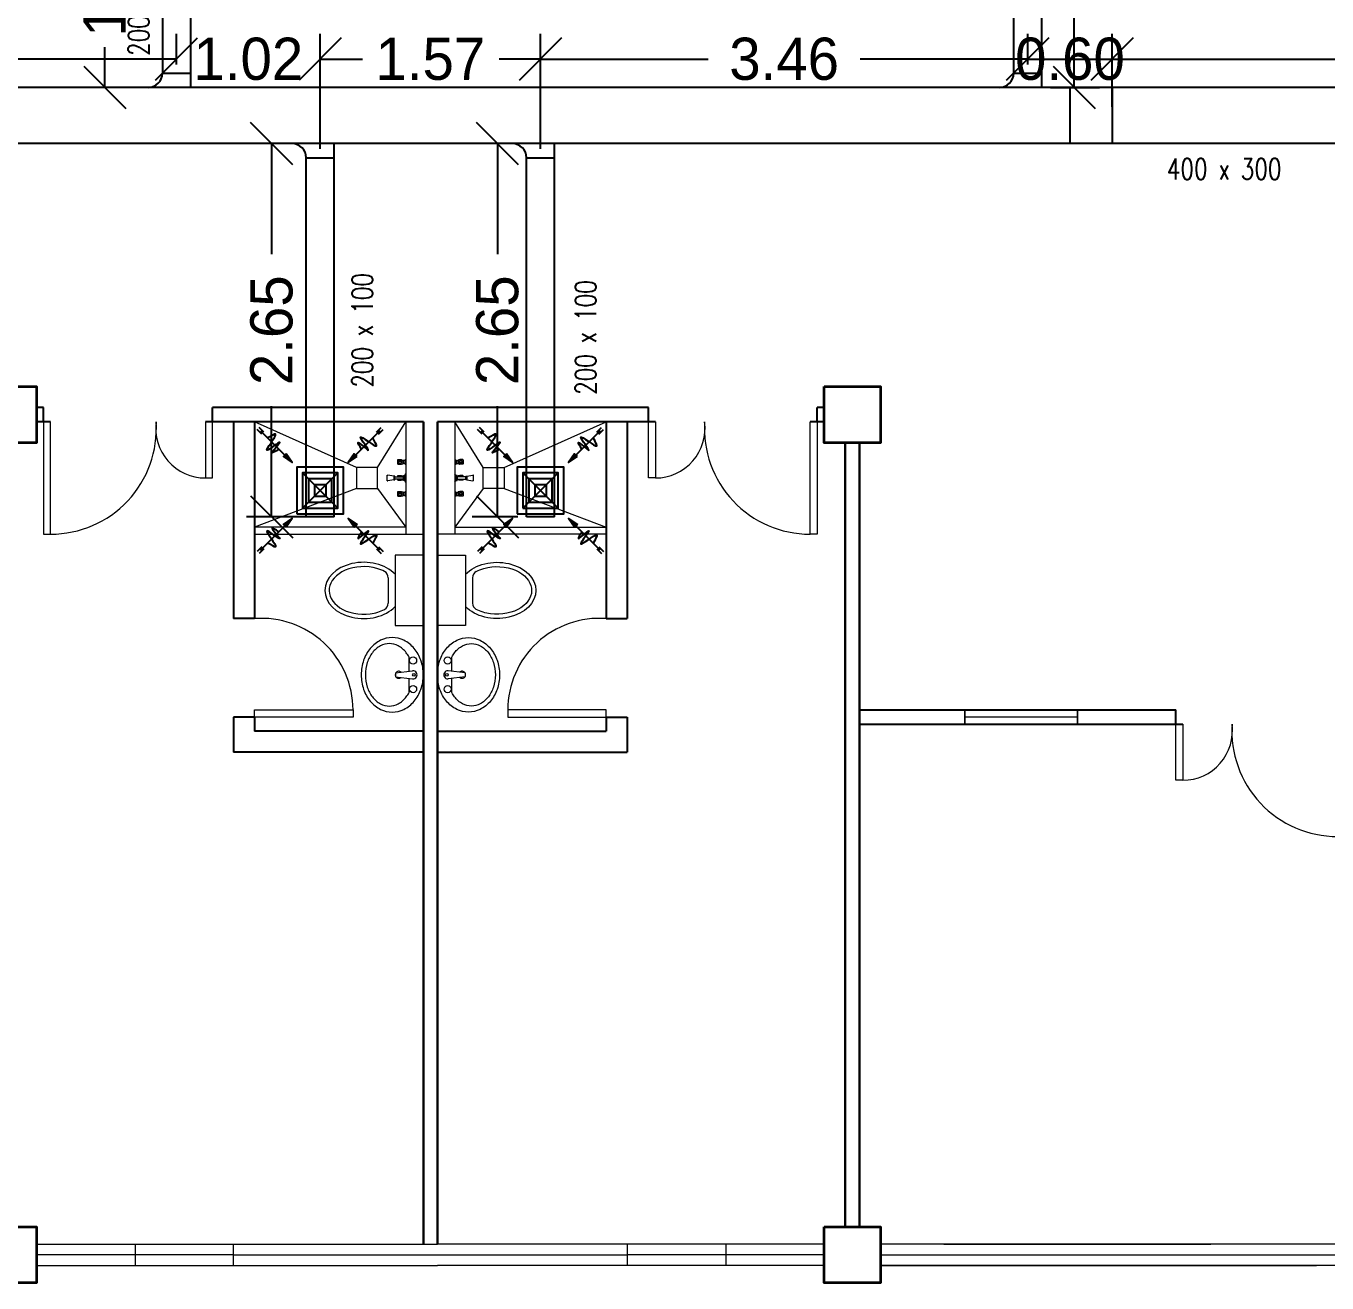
# Model space of a CAD drawing. Header units: inches. Extents: x 57 to 217, y -85 to 29.
# Drawn here: x 160.13 to 169.38, y -81.85 to -72.91 of the extents above; entities that cross this region are included whole.
import ezdxf

# ---------------------------------------------------------------- set-up
doc = ezdxf.new("R2010")
doc.units = ezdxf.units.IN
doc.header["$MEASUREMENT"] = 0
for name, color, linetype in [('AIR', 7, 'Continuous'), ('AIR-00', 8, 'Continuous'), ('AIR-03', 30, 'Continuous'), ('dimen', 7, 'Continuous'), ('ducting label', 7, 'Continuous'), ('exhaust', 7, 'Continuous')]:
    doc.layers.add(name, color=color, linetype=linetype)
doc.styles.add('Arch-Dim', font='simplex.shx', dxfattribs={"width": 0.75})
doc.dimstyles.new('Copy of dimension', dxfattribs={"dimtxt": 0.3, "dimasz": 0.3, "dimexe": 0.18, "dimexo": 0.0625, "dimgap": 0.09, "dimtad": 0, "dimzin": 0, "dimdsep": 46, "dimtxsty": 'Standard', "dimblk": 'OBLIQUE', "dimcen": 0.09, "dimclrd": 256, "dimclre": 256, "dimclrt": 256, "dimadec": 0, "dimazin": 0, "dimtfac": 1, "dimtofl": 0, "dimtmove": 0, "dimatfit": 3, "dimldrblk": 'OBLIQUE', "dimfxl": 1, "dimtolj": 1, "dimtzin": 0, "dimarcsym": 0})

# ---------------------------------------------------------------- blocks, each defined once
blk = doc.blocks.new('GRILL-C-IN')
at = {"layer": 'AIR-00', "ltscale": 3}
for p, q in [((-0.623, 0.601), (-0.674, 0.651)), ((-0.601, 0.623), (-0.651, 0.674)), ((-0.637, 0.637), (-0.3, 0.3)), ((0.637, 0.637), (0.3, 0.3)), ((0.601, 0.623), (0.651, 0.674)), ((0.623, 0.601), (0.674, 0.651)), ((-0.637, -0.637), (-0.3, -0.3)), ((0.637, -0.637), (0.3, -0.3)), ((-0.623, -0.601), (-0.674, -0.651)), ((-0.601, -0.623), (-0.651, -0.674)), ((0.601, -0.623), (0.651, -0.674)), ((0.623, -0.601), (0.674, -0.651))]:
    blk.add_line(p, q, dxfattribs=at)
at = {"layer": 'AIR-00', "color": 50}
for p, q in [((-0.188, 0.187), (0.187, -0.188)), ((0.187, 0.187), (-0.188, -0.188))]:
    blk.add_line(p, q, dxfattribs=at)
at = {"layer": 'AIR-00', "ltscale": 3}
for points in [[(-0.362, 0.393), (-0.393, 0.362), (-0.3, 0.3)], [(0.393, 0.362), (0.362, 0.393), (0.3, 0.3)], [(-0.362, -0.393), (-0.393, -0.362), (-0.3, -0.3)], [(0.393, -0.362), (0.362, -0.393), (0.3, -0.3)]]:
    blk.add_lwpolyline(points, close=True, dxfattribs=at)
at = {"layer": 'AIR-00', "color": 50}
for points in [[(-0.188, -0.188), (0.187, -0.188), (0.187, 0.187), (-0.188, 0.187)], [(-0.125, -0.125), (0.125, -0.125), (0.125, 0.125), (-0.125, 0.125)], [(-0.062, -0.062), (0.062, -0.062), (0.062, 0.062), (-0.062, 0.062)]]:
    blk.add_lwpolyline(points, close=True, dxfattribs=at)
at = {"layer": 'AIR-00', "ltscale": 3}
for points in [[(-0.441, 0.441), (-0.512, 0.404), (-0.432, 0.514), (-0.568, 0.43), (-0.477, 0.6), (-0.561, 0.561)], [(0.441, 0.441), (0.404, 0.512), (0.514, 0.432), (0.43, 0.568), (0.6, 0.477), (0.561, 0.561)], [(-0.441, -0.441), (-0.512, -0.404), (-0.432, -0.514), (-0.568, -0.43), (-0.477, -0.6), (-0.561, -0.561)], [(0.441, -0.441), (0.404, -0.512), (0.514, -0.432), (0.43, -0.568), (0.6, -0.477), (0.561, -0.561)]]:
    blk.add_spline(points, degree=3, dxfattribs=at)
for points in [[(-0.3, 0.3), (-0.362, 0.393), (-0.393, 0.362)], [(0.3, 0.3), (0.393, 0.362), (0.362, 0.393)], [(-0.3, -0.3), (-0.362, -0.393), (-0.393, -0.362)], [(0.3, -0.3), (0.393, -0.362), (0.362, -0.393)]]:
    blk.add_solid(points, dxfattribs=at)
at = {"layer": 'AIR-03', "color": 6}
blk.add_lwpolyline([(-0.25, -0.25), (0.25, -0.25), (0.25, 0.25), (-0.25, 0.25)], close=True, dxfattribs=at)
blk = doc.blocks.new('_Oblique')
at = {"color": 0, "linetype": 'ByBlock', "lineweight": -2}
blk.add_line((-0.5, -0.5), (0.5, 0.5), dxfattribs=at)
blk = doc.blocks.new('*D106')
at = {"layer": 'Defpoints', "color": 0, "transparency": 16777216}
for p in [(161.1973, -73.1498), (161.1973, -73.2512), (157.7857, -73.8512)]:
    blk.add_point(p, dxfattribs=at)
at = {"layer": 'dimen', "lineweight": -2, "transparency": 16777216}
for p, q in [((157.7857, -73.7887), (157.7857, -72.9698)), ((161.1973, -73.1887), (161.1973, -72.9698)), ((157.7857, -73.1498), (159.0015, -73.1498)), ((161.1973, -73.1498), (159.9815, -73.1498))]:
    blk.add_line(p, q, dxfattribs=at)
at = {"layer": 'dimen', "lineweight": -2, "transparency": 16777216, "xscale": 0.3, "yscale": 0.3, "zscale": 0.3, "rotation": 180}
blk.add_blockref('_Oblique', (157.7857, -73.1498), dxfattribs=at)
at = {"layer": 'dimen', "lineweight": -2, "transparency": 16777216, "xscale": 0.3, "yscale": 0.3, "zscale": 0.3}
blk.add_blockref('_Oblique', (161.1973, -73.1498), dxfattribs=at)
at = {"layer": 'dimen', "transparency": 16777216, "insert": (159.4915, -73.1498), "char_height": 0.3, "attachment_point": 5}
blk.add_mtext('\\A1;3.41', dxfattribs=at)
blk = doc.blocks.new('*D107')
at = {"layer": 'Defpoints', "color": 0, "transparency": 16777216}
for p in [(162.219, -73.1498), (161.1973, -73.2512), (162.219, -73.8512)]:
    blk.add_point(p, dxfattribs=at)
at = {"layer": 'dimen', "lineweight": -2, "transparency": 16777216}
for p, q in [((161.1973, -73.1887), (161.1973, -72.9698)), ((162.219, -73.7887), (162.219, -72.9698)), ((161.1973, -73.1498), (160.8973, -73.1498)), ((162.219, -73.1498), (162.519, -73.1498))]:
    blk.add_line(p, q, dxfattribs=at)
at = {"layer": 'dimen', "lineweight": -2, "transparency": 16777216, "xscale": 0.3, "yscale": 0.3, "zscale": 0.3}
blk.add_blockref('_Oblique', (161.1973, -73.1498), dxfattribs=at)
at = {"layer": 'dimen', "lineweight": -2, "transparency": 16777216, "xscale": 0.3, "yscale": 0.3, "zscale": 0.3, "rotation": 180}
blk.add_blockref('_Oblique', (162.219, -73.1498), dxfattribs=at)
at = {"layer": 'dimen', "transparency": 16777216, "insert": (161.7082, -73.1498), "char_height": 0.3, "attachment_point": 5}
blk.add_mtext('\\A1;1.02', dxfattribs=at)
blk = doc.blocks.new('*D108')
at = {"layer": 'Defpoints', "color": 0, "transparency": 16777216}
for p in [(160.6878, -71.8497), (161.2973, -71.8497), (161.2973, -73.3512)]:
    blk.add_point(p, dxfattribs=at)
at = {"layer": 'dimen', "lineweight": -2, "transparency": 16777216}
for p, q in [((161.2348, -71.8497), (160.5078, -71.8497)), ((160.6878, -71.8497), (160.6878, -72.1355)), ((160.6878, -73.3512), (160.6878, -73.0655)), ((161.2348, -73.3512), (160.5078, -73.3512))]:
    blk.add_line(p, q, dxfattribs=at)
at = {"layer": 'dimen', "lineweight": -2, "transparency": 16777216, "xscale": 0.3, "yscale": 0.3, "zscale": 0.3}
for p, rotation in [((160.6878, -71.8497), 90), ((160.6878, -73.3512), 270)]:
    blk.add_blockref('_Oblique', p, dxfattribs=dict(at, rotation=rotation))
at = {"layer": 'dimen', "transparency": 16777216, "insert": (160.6878, -72.6005), "char_height": 0.3, "attachment_point": 5, "rotation": 90}
blk.add_mtext('\\A1;1.50', dxfattribs=at)
blk = doc.blocks.new('*D109')
at = {"layer": 'Defpoints', "color": 0, "transparency": 16777216}
for p in [(162.319, -73.7512), (161.8739, -76.4051), (162.319, -76.4051)]:
    blk.add_point(p, dxfattribs=at)
at = {"layer": 'dimen', "lineweight": -2, "transparency": 16777216}
for p, q in [((162.2565, -73.7512), (161.6939, -73.7512)), ((161.8739, -73.7512), (161.8739, -74.5381)), ((161.8739, -76.4051), (161.8739, -75.6181)), ((162.2565, -76.4051), (161.6939, -76.4051))]:
    blk.add_line(p, q, dxfattribs=at)
at = {"layer": 'dimen', "lineweight": -2, "transparency": 16777216, "xscale": 0.3, "yscale": 0.3, "zscale": 0.3}
for p, rotation in [((161.8739, -73.7512), 90), ((161.8739, -76.4051), 270)]:
    blk.add_blockref('_Oblique', p, dxfattribs=dict(at, rotation=rotation))
at = {"layer": 'dimen', "transparency": 16777216, "insert": (161.8739, -75.0781), "char_height": 0.3, "attachment_point": 5, "rotation": 90}
blk.add_mtext('\\A1;2.65', dxfattribs=at)
blk = doc.blocks.new('*D110')
at = {"layer": 'Defpoints', "color": 0, "transparency": 16777216}
for p in [(163.4795, -73.7512), (163.8857, -73.7512), (163.6857, -76.4056)]:
    blk.add_point(p, dxfattribs=at)
at = {"layer": 'dimen', "lineweight": -2, "transparency": 16777216}
for p, q in [((163.8232, -73.7512), (163.2995, -73.7512)), ((163.4795, -73.7512), (163.4795, -74.5384)), ((163.4795, -76.4056), (163.4795, -75.6184)), ((163.6232, -76.4056), (163.2995, -76.4056))]:
    blk.add_line(p, q, dxfattribs=at)
at = {"layer": 'dimen', "lineweight": -2, "transparency": 16777216, "xscale": 0.3, "yscale": 0.3, "zscale": 0.3}
for p, rotation in [((163.4795, -73.7512), 90), ((163.4795, -76.4056), 270)]:
    blk.add_blockref('_Oblique', p, dxfattribs=dict(at, rotation=rotation))
at = {"layer": 'dimen', "transparency": 16777216, "insert": (163.4795, -75.0784), "char_height": 0.3, "attachment_point": 5, "rotation": 90}
blk.add_mtext('\\A1;2.65', dxfattribs=at)
blk = doc.blocks.new('*D111')
at = {"layer": 'Defpoints', "color": 0, "transparency": 16777216}
for p in [(163.7857, -73.1498), (162.219, -73.8512), (163.7857, -73.8512)]:
    blk.add_point(p, dxfattribs=at)
at = {"layer": 'dimen', "lineweight": -2, "transparency": 16777216}
for p, q in [((162.219, -73.7887), (162.219, -72.9698)), ((163.7857, -73.7887), (163.7857, -72.9698)), ((162.219, -73.1498), (162.5124, -73.1498)), ((163.7857, -73.1498), (163.4924, -73.1498))]:
    blk.add_line(p, q, dxfattribs=at)
at = {"layer": 'dimen', "lineweight": -2, "transparency": 16777216, "xscale": 0.3, "yscale": 0.3, "zscale": 0.3, "rotation": 180}
blk.add_blockref('_Oblique', (162.219, -73.1498), dxfattribs=at)
at = {"layer": 'dimen', "lineweight": -2, "transparency": 16777216, "xscale": 0.3, "yscale": 0.3, "zscale": 0.3}
blk.add_blockref('_Oblique', (163.7857, -73.1498), dxfattribs=at)
at = {"layer": 'dimen', "transparency": 16777216, "insert": (163.0024, -73.1498), "char_height": 0.3, "attachment_point": 5}
blk.add_mtext('\\A1;1.57', dxfattribs=at)
blk = doc.blocks.new('*D112')
at = {"layer": 'Defpoints', "color": 0, "transparency": 16777216}
for p in [(163.7857, -73.1498), (167.2498, -73.2512), (163.7857, -73.8512)]:
    blk.add_point(p, dxfattribs=at)
at = {"layer": 'dimen', "lineweight": -2, "transparency": 16777216}
for p, q in [((163.7857, -73.7887), (163.7857, -72.9698)), ((167.2498, -73.1887), (167.2498, -72.9698)), ((163.7857, -73.1498), (164.9777, -73.1498)), ((167.2498, -73.1498), (166.0577, -73.1498))]:
    blk.add_line(p, q, dxfattribs=at)
at = {"layer": 'dimen', "lineweight": -2, "transparency": 16777216, "xscale": 0.3, "yscale": 0.3, "zscale": 0.3, "rotation": 180}
blk.add_blockref('_Oblique', (163.7857, -73.1498), dxfattribs=at)
at = {"layer": 'dimen', "lineweight": -2, "transparency": 16777216, "xscale": 0.3, "yscale": 0.3, "zscale": 0.3}
blk.add_blockref('_Oblique', (167.2498, -73.1498), dxfattribs=at)
at = {"layer": 'dimen', "transparency": 16777216, "insert": (165.5177, -73.1498), "char_height": 0.3, "attachment_point": 5}
blk.add_mtext('\\A1;3.46', dxfattribs=at)
blk = doc.blocks.new('*D113')
at = {"layer": 'Defpoints', "color": 0, "transparency": 16777216}
for p in [(167.8498, -73.1498), (167.2498, -73.2512), (167.8498, -73.5512)]:
    blk.add_point(p, dxfattribs=at)
at = {"layer": 'dimen', "lineweight": -2, "transparency": 16777216}
for p, q in [((167.2498, -73.1887), (167.2498, -72.9698)), ((167.8498, -73.4887), (167.8498, -72.9698)), ((167.2498, -73.1498), (167.8498, -73.1498))]:
    blk.add_line(p, q, dxfattribs=at)
at = {"layer": 'dimen', "lineweight": -2, "transparency": 16777216, "xscale": 0.3, "yscale": 0.3, "zscale": 0.3, "rotation": 180}
blk.add_blockref('_Oblique', (167.2498, -73.1498), dxfattribs=at)
at = {"layer": 'dimen', "lineweight": -2, "transparency": 16777216, "xscale": 0.3, "yscale": 0.3, "zscale": 0.3}
blk.add_blockref('_Oblique', (167.8498, -73.1498), dxfattribs=at)
at = {"layer": 'dimen', "transparency": 16777216, "insert": (167.5498, -73.1498), "char_height": 0.3, "attachment_point": 5}
blk.add_mtext('\\A1;0.60', dxfattribs=at)
blk = doc.blocks.new('*D114')
at = {"layer": 'Defpoints', "color": 0, "transparency": 16777216}
for p in [(178.8015, -73.1498), (178.8015, -73.2512), (167.8498, -73.5512)]:
    blk.add_point(p, dxfattribs=at)
at = {"layer": 'dimen', "lineweight": -2, "transparency": 16777216}
for p, q in [((167.8498, -73.4887), (167.8498, -72.9698)), ((178.8015, -73.1887), (178.8015, -72.9698)), ((167.8498, -73.1498), (172.7107, -73.1498)), ((178.8015, -73.1498), (173.9407, -73.1498))]:
    blk.add_line(p, q, dxfattribs=at)
at = {"layer": 'dimen', "lineweight": -2, "transparency": 16777216, "xscale": 0.3, "yscale": 0.3, "zscale": 0.3, "rotation": 180}
blk.add_blockref('_Oblique', (167.8498, -73.1498), dxfattribs=at)
at = {"layer": 'dimen', "lineweight": -2, "transparency": 16777216, "xscale": 0.3, "yscale": 0.3, "zscale": 0.3}
blk.add_blockref('_Oblique', (178.8015, -73.1498), dxfattribs=at)
at = {"layer": 'dimen', "transparency": 16777216, "insert": (173.3257, -73.1498), "char_height": 0.3, "attachment_point": 5}
blk.add_mtext('\\A1;10.95', dxfattribs=at)
blk = doc.blocks.new('*D115')
at = {"layer": 'Defpoints', "color": 0, "transparency": 16777216}
for p in [(167.0498, -70.4715), (167.5799, -70.4715), (167.3498, -73.3512)]:
    blk.add_point(p, dxfattribs=at)
at = {"layer": 'dimen', "lineweight": -2, "transparency": 16777216}
for p, q in [((167.1123, -70.4715), (167.7599, -70.4715)), ((167.5799, -70.4715), (167.5799, -71.3713)), ((167.5799, -73.3512), (167.5799, -72.4513)), ((167.4123, -73.3512), (167.7599, -73.3512))]:
    blk.add_line(p, q, dxfattribs=at)
at = {"layer": 'dimen', "lineweight": -2, "transparency": 16777216, "xscale": 0.3, "yscale": 0.3, "zscale": 0.3}
for p, rotation in [((167.5799, -70.4715), 90), ((167.5799, -73.3512), 270)]:
    blk.add_blockref('_Oblique', p, dxfattribs=dict(at, rotation=rotation))
at = {"layer": 'dimen', "transparency": 16777216, "insert": (167.5799, -71.9113), "char_height": 0.3, "attachment_point": 5, "rotation": 90}
blk.add_mtext('\\A1;2.88', dxfattribs=at)

msp = doc.modelspace()

# ---------------------------------------------------------------- linework, layer by layer
at = {"color": 8, "linetype": 'ByBlock', "lineweight": 25}
for p, q in [((160.2524, -75.6289), (160.2024, -75.6289)), ((160.2524, -75.7289), (160.2524, -75.6289)), ((163.0524, -75.6289), (161.4524, -75.6289)), ((161.4524, -75.7289), (161.4524, -75.6289)), ((164.5524, -75.6289), (162.9524, -75.6289)), ((164.5524, -75.7289), (164.5524, -75.6289)), ((165.8024, -75.6289), (165.7524, -75.6289)), ((165.7524, -75.7289), (165.7524, -75.6289)), ((160.3024, -75.7289), (160.2024, -75.7289)), ((162.9524, -75.7289), (161.4024, -75.7289)), ((162.9524, -81.5789), (162.9524, -75.7289)), ((162.9524, -75.7289), (162.9524, -81.5789)), ((163.0524, -81.5789), (163.0524, -75.7289)), ((163.0524, -75.7289), (163.0524, -81.5789)), ((164.6024, -75.7289), (163.0524, -75.7289)), ((165.8024, -75.7289), (165.7024, -75.7289)), ((165.9524, -81.4539), (165.9524, -75.8789)), ((165.9524, -75.8789), (165.9524, -81.4539)), ((166.0524, -81.4539), (166.0524, -75.8789)), ((166.0524, -75.8789), (166.0524, -81.4539)), ((166.0524, -77.7789), (168.3024, -77.7789)), ((168.3024, -77.8789), (168.3024, -77.7789)), ((166.0524, -77.8789), (168.3524, -77.8789)), ((166.0524, -80.2289), (166.0524, -81.4539))]:
    msp.add_line(p, q, dxfattribs=at)
at = {"color": 8, "linetype": 'ByBlock', "lineweight": 25, "ltscale": 0.3}
for p, q in [((161.6024, -75.7289), (161.6024, -77.1289)), ((161.7524, -75.7289), (161.7524, -77.1289)), ((164.2524, -75.7289), (164.2524, -77.1289)), ((164.4024, -75.7289), (164.4024, -77.1289)), ((161.7524, -77.1289), (161.6024, -77.1289)), ((164.2524, -77.1289), (164.4024, -77.1289)), ((161.6024, -77.8289), (161.6024, -78.0789)), ((161.7524, -77.8289), (161.6024, -77.8289)), ((161.7524, -77.8289), (161.7524, -77.9289)), ((164.2524, -77.8289), (164.2524, -77.9289)), ((164.2524, -77.8289), (164.4024, -77.8289)), ((164.4024, -77.8289), (164.4024, -78.0789)), ((162.9524, -77.9289), (161.7524, -77.9289)), ((163.0524, -77.9289), (164.2524, -77.9289)), ((162.9524, -78.0789), (161.6024, -78.0789)), ((163.0524, -78.0789), (164.4024, -78.0789))]:
    msp.add_line(p, q, dxfattribs=at)
at = {"color": 8, "linetype": 'ByBlock', "lineweight": 9, "ltscale": 0.3}
for p, q in [((162.4774, -76.0539), (161.7524, -75.7289)), ((162.6274, -76.0539), (162.8274, -75.7289)), ((163.3774, -76.0539), (163.1774, -75.7289)), ((163.5274, -76.0539), (164.2524, -75.7289)), ((162.4774, -76.2039), (161.7524, -76.4789)), ((162.6274, -76.2039), (162.8274, -76.4789)), ((163.3774, -76.2039), (163.1774, -76.4789)), ((163.5274, -76.2039), (164.2524, -76.4789))]:
    msp.add_line(p, q, dxfattribs=at)
at = {"color": 8, "linetype": 'ByBlock', "lineweight": 9}
for p, q in [((162.8274, -75.7289), (162.8274, -76.5289)), ((163.1774, -75.7289), (163.1774, -76.5289)), ((166.0524, -75.8789), (166.0524, -78.8539)), ((163.0524, -77.4789), (163.0524, -79.5789)), ((166.0524, -77.4789), (166.0524, -79.5789)), ((167.2024, -77.7789), (166.8024, -77.7789)), ((166.8024, -77.7789), (166.8024, -77.8789)), ((167.6024, -77.8789), (167.6024, -77.7789)), ((167.6024, -77.8289), (166.8024, -77.8289)), ((166.8024, -77.8789), (167.6024, -77.8789)), ((166.0524, -79.8539), (166.0524, -80.2289)), ((160.2024, -81.5789), (162.9524, -81.5789)), ((160.9024, -81.5789), (160.9024, -81.7289)), ((161.6024, -81.7289), (161.6024, -81.5789)), ((162.9524, -81.5789), (163.0524, -81.5789)), ((165.8024, -81.5789), (163.0524, -81.5789)), ((164.4024, -81.5789), (164.4024, -81.7289)), ((165.1024, -81.5789), (165.1024, -81.7289)), ((169.5524, -81.5789), (166.2024, -81.5789)), ((166.6524, -81.5789), (166.2024, -81.5789)), ((166.6524, -81.5789), (168.5524, -81.5789)), ((169.1524, -81.5789), (168.5524, -81.5789)), ((161.6024, -81.6539), (160.2024, -81.6539)), ((161.6024, -81.6539), (164.4024, -81.6539)), ((165.8024, -81.6539), (164.4024, -81.6539)), ((166.2024, -81.6539), (169.5524, -81.6539)), ((160.2024, -81.7289), (163.0524, -81.7289)), ((165.8024, -81.7289), (163.0524, -81.7289)), ((169.5524, -81.7289), (166.2024, -81.7289)), ((166.2024, -81.7289), (166.6524, -81.7289)), ((166.6524, -81.7289), (168.5524, -81.7289)), ((168.5524, -81.7289), (169.3024, -81.7289))]:
    msp.add_line(p, q, dxfattribs=at)
at = {"color": 8, "lineweight": 9}
for p, q in [((162.7687, -76.0022), (162.7687, -76.0284)), ((162.7687, -76.0022), (162.7702, -76.0022)), ((162.7687, -76.0284), (162.7702, -76.0284)), ((162.7702, -76.0022), (162.7721, -75.9986)), ((162.7702, -76.0022), (162.7702, -76.0284)), ((162.7702, -76.0284), (162.7721, -76.032)), ((162.7721, -75.9986), (162.7721, -76.032)), ((162.7721, -75.9986), (162.794, -75.9986)), ((162.7721, -76.032), (162.794, -76.032)), ((162.7808, -76.0092), (162.7929, -76.0092)), ((162.7808, -76.0214), (162.7929, -76.0214)), ((162.7809, -76.0022), (162.793, -76.0022)), ((162.7809, -76.0284), (162.793, -76.0284)), ((162.794, -75.9986), (162.7981, -76.0008)), ((162.794, -76.0021), (162.794, -76.0094)), ((162.794, -76.0285), (162.794, -76.0212)), ((162.794, -76.032), (162.7981, -76.0298)), ((162.7999, -76.0013), (162.8058, -76.0013)), ((162.7999, -76.0293), (162.8058, -76.0293)), ((162.8058, -76.0013), (162.808, -76.002)), ((162.8058, -76.0013), (162.8058, -76.0293)), ((162.8058, -76.0293), (162.808, -76.0286)), ((162.808, -76.002), (162.808, -76.0286)), ((162.8198, -76.0039), (162.808, -76.0039)), ((162.8198, -76.0267), (162.808, -76.0267)), ((162.8266, -75.9983), (162.8198, -76.0017)), ((162.8198, -76.0017), (162.8198, -76.0289)), ((162.8266, -76.0324), (162.8198, -76.0289)), ((162.8266, -75.9983), (162.8266, -76.0324)), ((162.8266, -75.9983), (162.8274, -75.9983)), ((162.8266, -76.0324), (162.8274, -76.0324)), ((162.8274, -75.9983), (162.8274, -76.0324)), ((163.1773, -75.9983), (163.1773, -76.0324)), ((163.1781, -75.9983), (163.1773, -75.9983)), ((163.1781, -76.0324), (163.1773, -76.0324)), ((163.1781, -75.9983), (163.1781, -76.0324)), ((163.1781, -75.9983), (163.1849, -76.0017)), ((163.1781, -76.0324), (163.1849, -76.0289)), ((163.1849, -76.0017), (163.1849, -76.0289)), ((163.1849, -76.0039), (163.1967, -76.0039)), ((163.1849, -76.0267), (163.1967, -76.0267)), ((163.1989, -76.0013), (163.1967, -76.002)), ((163.1967, -76.002), (163.1967, -76.0286)), ((163.1989, -76.0293), (163.1967, -76.0286)), ((163.1989, -76.0013), (163.1989, -76.0293)), ((163.2048, -76.0013), (163.1989, -76.0013)), ((163.2048, -76.0293), (163.1989, -76.0293)), ((163.2107, -75.9986), (163.2066, -76.0008)), ((163.2107, -76.032), (163.2066, -76.0298)), ((163.2326, -75.9986), (163.2107, -75.9986)), ((163.2107, -76.0021), (163.2107, -76.0094)), ((163.2107, -76.0285), (163.2107, -76.0212)), ((163.2326, -76.032), (163.2107, -76.032)), ((163.2238, -76.0022), (163.2117, -76.0022)), ((163.2238, -76.0284), (163.2117, -76.0284)), ((163.2239, -76.0092), (163.2118, -76.0092)), ((163.2239, -76.0214), (163.2118, -76.0214)), ((163.2326, -75.9986), (163.2326, -76.032)), ((163.2345, -76.0022), (163.2326, -75.9986)), ((163.2345, -76.0284), (163.2326, -76.032)), ((163.2345, -76.0022), (163.2345, -76.0284)), ((163.236, -76.0022), (163.2345, -76.0022)), ((163.2361, -76.0284), (163.2345, -76.0284)), ((163.236, -76.0022), (163.2361, -76.0284)), ((162.6955, -76.1483), (162.6955, -76.1096)), ((162.742, -76.1166), (162.7, -76.1081)), ((162.7495, -76.1166), (162.742, -76.1166)), ((162.742, -76.1166), (162.742, -76.1412)), ((162.742, -76.1166), (162.742, -76.1412)), ((162.7495, -76.1412), (162.7495, -76.1166)), ((162.7495, -76.1214), (162.8119, -76.1214)), ((162.7686, -76.1159), (162.7686, -76.1214)), ((162.7686, -76.1159), (162.7702, -76.1159)), ((162.7702, -76.1159), (162.772, -76.1123)), ((162.7702, -76.1159), (162.7702, -76.1214)), ((162.772, -76.1123), (162.772, -76.1214)), ((162.772, -76.1123), (162.794, -76.1123)), ((162.7809, -76.1159), (162.793, -76.1159)), ((162.794, -76.1123), (162.7981, -76.1145)), ((162.794, -76.1157), (162.794, -76.1214)), ((162.7999, -76.1149), (162.8058, -76.1149)), ((162.8058, -76.1149), (162.8058, -76.1214)), ((162.8058, -76.1149), (162.808, -76.1157)), ((162.808, -76.1157), (162.808, -76.1214)), ((162.8119, -76.1176), (162.808, -76.1176)), ((162.8119, -76.1463), (162.8119, -76.1116)), ((162.8119, -76.1116), (162.8216, -76.1116)), ((162.8119, -76.1214), (162.8119, -76.1365)), ((162.8216, -76.1116), (162.8274, -76.1)), ((162.8216, -76.1463), (162.8216, -76.1116)), ((162.8216, -76.1116), (162.8216, -76.1463)), ((162.8274, -76.1), (162.8273, -76.1579)), ((163.1831, -76.1116), (163.1773, -76.1)), ((163.1773, -76.1), (163.1774, -76.1579)), ((163.1831, -76.1463), (163.1831, -76.1116)), ((163.1928, -76.1116), (163.1831, -76.1116)), ((163.1831, -76.1116), (163.1831, -76.1463)), ((163.1928, -76.1463), (163.1928, -76.1116)), ((163.1928, -76.1176), (163.1967, -76.1176)), ((163.2552, -76.1214), (163.1928, -76.1214)), ((163.1928, -76.1214), (163.1928, -76.1365)), ((163.1989, -76.1149), (163.1967, -76.1157)), ((163.1967, -76.1157), (163.1967, -76.1214)), ((163.1989, -76.1149), (163.1989, -76.1214)), ((163.2048, -76.1149), (163.1989, -76.1149)), ((163.2107, -76.1123), (163.2066, -76.1145)), ((163.2327, -76.1123), (163.2107, -76.1123)), ((163.2107, -76.1157), (163.2107, -76.1214)), ((163.2238, -76.1159), (163.2117, -76.1159)), ((163.2327, -76.1123), (163.2327, -76.1214)), ((163.2345, -76.1159), (163.2327, -76.1123)), ((163.2345, -76.1159), (163.2345, -76.1214)), ((163.2361, -76.1159), (163.2345, -76.1159)), ((163.2361, -76.1159), (163.2361, -76.1214)), ((163.2552, -76.1166), (163.2627, -76.1166)), ((163.2552, -76.1412), (163.2552, -76.1166)), ((163.2627, -76.1166), (163.3047, -76.1081)), ((163.2627, -76.1166), (163.2627, -76.1412)), ((163.2627, -76.1166), (163.2627, -76.1412)), ((163.3092, -76.1483), (163.3092, -76.1096)), ((162.742, -76.1412), (162.7, -76.1498)), ((162.742, -76.1412), (162.7495, -76.1412)), ((162.8119, -76.1365), (162.7495, -76.1365)), ((162.7686, -76.1365), (162.7686, -76.142)), ((162.7686, -76.142), (162.7702, -76.142)), ((162.7702, -76.1365), (162.7702, -76.142)), ((162.7702, -76.142), (162.772, -76.1456)), ((162.772, -76.1365), (162.772, -76.1456)), ((162.772, -76.1456), (162.794, -76.1456)), ((162.7809, -76.142), (162.793, -76.142)), ((162.794, -76.1422), (162.794, -76.1365)), ((162.794, -76.1456), (162.7981, -76.1434)), ((162.7999, -76.143), (162.8058, -76.143)), ((162.8058, -76.1365), (162.8058, -76.143)), ((162.8058, -76.143), (162.808, -76.1422)), ((162.808, -76.1365), (162.808, -76.1422)), ((162.8119, -76.1403), (162.808, -76.1403)), ((162.8216, -76.1463), (162.8119, -76.1463)), ((162.8273, -76.1579), (162.8216, -76.1463)), ((163.1774, -76.1579), (163.1831, -76.1463)), ((163.1831, -76.1463), (163.1928, -76.1463)), ((163.1928, -76.1365), (163.2552, -76.1365)), ((163.1928, -76.1403), (163.1967, -76.1403)), ((163.1967, -76.1365), (163.1967, -76.1422)), ((163.1989, -76.143), (163.1967, -76.1422)), ((163.1989, -76.1365), (163.1989, -76.143)), ((163.2048, -76.143), (163.1989, -76.143)), ((163.2107, -76.1456), (163.2066, -76.1434)), ((163.2107, -76.1422), (163.2107, -76.1365)), ((163.2327, -76.1456), (163.2107, -76.1456)), ((163.2238, -76.142), (163.2117, -76.142)), ((163.2327, -76.1365), (163.2327, -76.1456)), ((163.2345, -76.142), (163.2327, -76.1456)), ((163.2345, -76.1365), (163.2345, -76.142)), ((163.2361, -76.142), (163.2345, -76.142)), ((163.2361, -76.1365), (163.2361, -76.142)), ((163.2627, -76.1412), (163.2552, -76.1412)), ((163.2627, -76.1412), (163.3047, -76.1498)), ((162.7686, -76.2295), (162.7701, -76.2295)), ((162.7686, -76.2295), (162.7686, -76.2556)), ((162.7686, -76.2556), (162.7701, -76.2556)), ((162.7701, -76.2295), (162.772, -76.2259)), ((162.7701, -76.2295), (162.7701, -76.2556)), ((162.7701, -76.2556), (162.772, -76.2592)), ((162.772, -76.2259), (162.794, -76.2259)), ((162.772, -76.2259), (162.772, -76.2592)), ((162.772, -76.2592), (162.794, -76.2592)), ((162.7808, -76.2365), (162.7929, -76.2365)), ((162.7808, -76.2486), (162.7929, -76.2486)), ((162.7809, -76.2295), (162.793, -76.2295)), ((162.7809, -76.2557), (162.793, -76.2557)), ((162.794, -76.2259), (162.7981, -76.2281)), ((162.794, -76.2294), (162.794, -76.2367)), ((162.794, -76.2558), (162.794, -76.2485)), ((162.794, -76.2592), (162.7981, -76.257)), ((162.7999, -76.2286), (162.8057, -76.2286)), ((162.7999, -76.2566), (162.8057, -76.2566)), ((162.8057, -76.2286), (162.8057, -76.2566)), ((162.8057, -76.2286), (162.808, -76.2293)), ((162.8057, -76.2566), (162.808, -76.2558)), ((162.808, -76.2293), (162.808, -76.2558)), ((162.8198, -76.2312), (162.808, -76.2312)), ((162.8198, -76.2539), (162.808, -76.2539)), ((162.8266, -76.2255), (162.8198, -76.2289)), ((162.8198, -76.2289), (162.8198, -76.2562)), ((162.8266, -76.2596), (162.8198, -76.2562)), ((162.8266, -76.2255), (162.8273, -76.2255)), ((162.8266, -76.2255), (162.8266, -76.2596)), ((162.8266, -76.2596), (162.8273, -76.2596)), ((162.8273, -76.2255), (162.8273, -76.2596)), ((163.1781, -76.2255), (163.1774, -76.2255)), ((163.1774, -76.2255), (163.1774, -76.2596)), ((163.1781, -76.2596), (163.1774, -76.2596)), ((163.1781, -76.2255), (163.1849, -76.2289)), ((163.1781, -76.2255), (163.1781, -76.2596)), ((163.1781, -76.2596), (163.1849, -76.2562)), ((163.1849, -76.2289), (163.1849, -76.2562)), ((163.1849, -76.2312), (163.1967, -76.2312)), ((163.1849, -76.2539), (163.1967, -76.2539)), ((163.199, -76.2286), (163.1967, -76.2293)), ((163.1967, -76.2293), (163.1967, -76.2558)), ((163.199, -76.2566), (163.1967, -76.2558)), ((163.2048, -76.2286), (163.199, -76.2286)), ((163.199, -76.2286), (163.199, -76.2566)), ((163.2048, -76.2566), (163.199, -76.2566)), ((163.2107, -76.2259), (163.2066, -76.2281)), ((163.2107, -76.2592), (163.2066, -76.257)), ((163.2327, -76.2259), (163.2107, -76.2259)), ((163.2107, -76.2294), (163.2107, -76.2367)), ((163.2107, -76.2558), (163.2107, -76.2485)), ((163.2327, -76.2592), (163.2107, -76.2592)), ((163.2238, -76.2295), (163.2117, -76.2295)), ((163.2238, -76.2557), (163.2117, -76.2557)), ((163.2239, -76.2365), (163.2118, -76.2365)), ((163.224, -76.2486), (163.2118, -76.2486)), ((163.2346, -76.2295), (163.2327, -76.2259)), ((163.2327, -76.2259), (163.2327, -76.2592)), ((163.2346, -76.2556), (163.2327, -76.2592)), ((163.2361, -76.2295), (163.2346, -76.2295)), ((163.2346, -76.2295), (163.2346, -76.2556)), ((163.2361, -76.2556), (163.2346, -76.2556)), ((163.2361, -76.2295), (163.2361, -76.2556)), ((162.9524, -76.6789), (162.7524, -76.6789)), ((162.7524, -76.6789), (162.7524, -77.1789)), ((162.9524, -77.1789), (162.9524, -76.6789)), ((163.0524, -76.6789), (163.2524, -76.6789)), ((163.0524, -77.1789), (163.0524, -76.6789)), ((163.2524, -76.6789), (163.2524, -77.1789)), ((162.7024, -76.8384), (162.7024, -77.0193)), ((163.3024, -76.8384), (163.3024, -77.0193)), ((162.7524, -77.1789), (162.9524, -77.1789)), ((163.2524, -77.1789), (163.0524, -77.1789)), ((162.7545, -77.5144), (162.8763, -77.5011)), ((163.2502, -77.5144), (163.1284, -77.5011)), ((162.7545, -77.5434), (162.8763, -77.5568)), ((163.2502, -77.5434), (163.1284, -77.5568))]:
    msp.add_line(p, q, dxfattribs=at)
at = {"color": 8, "linetype": 'ByBlock', "lineweight": 35}
for points in [[(159.8024, -75.4789), (160.2024, -75.4789), (160.2024, -75.8789), (159.8024, -75.8789)], [(165.8024, -75.4789), (166.2024, -75.4789), (166.2024, -75.8789), (165.8024, -75.8789)], [(159.8024, -81.4539), (160.2024, -81.4539), (160.2024, -81.8539), (159.8024, -81.8539)], [(165.8024, -81.4539), (166.2024, -81.4539), (166.2024, -81.8539), (165.8024, -81.8539)]]:
    msp.add_lwpolyline(points, close=True, dxfattribs=at)
at = {"color": 8, "lineweight": 13, "ltscale": 0.03}
for points in [[(160.3024, -75.7289), (160.2524, -75.7289), (160.2524, -76.5289), (160.3024, -76.5289)], [(161.4524, -75.7289), (161.4024, -75.7289), (161.4024, -76.1289), (161.4524, -76.1289)], [(164.5524, -75.7289), (164.6024, -75.7289), (164.6024, -76.1289), (164.5524, -76.1289)], [(165.7024, -75.7289), (165.7524, -75.7289), (165.7524, -76.5289), (165.7024, -76.5289)], [(161.7524, -77.8289), (161.7524, -77.7789), (162.4524, -77.7789), (162.4524, -77.8289)], [(164.2524, -77.8289), (164.2524, -77.7789), (163.5524, -77.7789), (163.5524, -77.8289)], [(168.3024, -77.8789), (168.3524, -77.8789), (168.3524, -78.2789), (168.3024, -78.2789)]]:
    msp.add_lwpolyline(points, close=True, dxfattribs=at)
at = {"color": 8, "linetype": 'ByBlock', "lineweight": 9, "ltscale": 0.03}
for points in [[(162.6274, -76.2039), (162.6274, -76.0539), (162.4774, -76.0539), (162.4774, -76.2039)], [(163.3774, -76.2039), (163.3774, -76.0539), (163.5274, -76.0539), (163.5274, -76.2039)]]:
    msp.add_lwpolyline(points, close=True, dxfattribs=at)
at = {"color": 8, "linetype": 'ByBlock', "lineweight": 9, "ltscale": 0.3}
for points in [[(162.8274, -76.4789), (161.7524, -76.4789), (161.7524, -76.5289), (162.9524, -76.5289), (162.9524, -76.5289)], [(163.1774, -76.4789), (164.2524, -76.4789), (164.2524, -76.5289), (163.0524, -76.5289), (163.0524, -76.5289)]]:
    msp.add_lwpolyline(points, dxfattribs=at)
at = {"color": 8, "lineweight": 9}
for points in [[(162.7314, -77.2639, 0.11576), (162.6489, -77.2833, 0.104047), (162.5751, -77.3416, 0.090875), (162.5277, -77.4255, 0.083344), (162.5104, -77.5289, 0.083344), (162.5277, -77.6324, 0.090875), (162.5751, -77.7163, 0.104047), (162.6489, -77.7746, 0.11576), (162.7314, -77.7939, 0.11576), (162.8138, -77.7746, 0.104047), (162.8876, -77.7163, 0.090875), (162.935, -77.6324, 0.083344), (162.9524, -77.5289, 0.083344), (162.935, -77.4255, 0.090875), (162.8876, -77.3416, 0.104047), (162.8138, -77.2833, 0.11576)], [(163.2734, -77.2639, -0.11576), (163.3558, -77.2833, -0.104047), (163.4296, -77.3416, -0.090875), (163.477, -77.4255, -0.083344), (163.4944, -77.5289, -0.083344), (163.477, -77.6324, -0.090875), (163.4296, -77.7163, -0.104047), (163.3558, -77.7746, -0.11576), (163.2734, -77.7939, -0.11576), (163.1909, -77.7746, -0.104047), (163.1171, -77.7163, -0.090875), (163.0697, -77.6324, -0.083344), (163.0524, -77.5289, -0.083344), (163.0697, -77.4255, -0.090875), (163.1171, -77.3416, -0.104047), (163.1909, -77.2833, -0.11576)]]:
    msp.add_lwpolyline(points, format="xyb", close=True, dxfattribs=at)
for points in [[(162.7104, -77.3064, 0.124838), (162.6478, -77.3223, 0.105788), (162.5901, -77.3716, 0.086697), (162.5539, -77.4414, 0.076776), (162.5404, -77.5289, 0.076776), (162.5539, -77.6165, 0.086697), (162.5901, -77.6863, 0.105788), (162.6478, -77.7356, 0.124838), (162.7104, -77.7514, 0.124838), (162.7729, -77.7356, 0.105788), (162.8306, -77.6863, 0.040067), (162.8504, -77.6556), (162.8504, -77.5533, 0.040067)], [(162.8504, -77.5046), (162.8504, -77.4023, 0.040067), (162.8306, -77.3716, 0.105788), (162.7729, -77.3223, 0.124838), (162.7104, -77.3064, 0.124838)], [(163.2944, -77.3064, -0.124838), (163.3569, -77.3223, -0.105788), (163.4146, -77.3716, -0.086697), (163.4508, -77.4414, -0.076776), (163.4644, -77.5289, -0.076776), (163.4508, -77.6165, -0.086697), (163.4146, -77.6863, -0.105788), (163.3569, -77.7356, -0.124838), (163.2944, -77.7514, -0.124838), (163.2318, -77.7356, -0.105788), (163.1741, -77.6863, -0.040067), (163.1544, -77.6556), (163.1544, -77.5533, -0.040067)], [(163.1544, -77.5046), (163.1544, -77.4023, -0.040067), (163.1741, -77.3716, -0.105788), (163.2318, -77.3223, -0.124838), (163.2944, -77.3064, -0.124838)]]:
    msp.add_lwpolyline(points, format="xyb", dxfattribs=at)
msp.add_lwpolyline([(166.8024, -77.7789), (167.6024, -77.7789), (167.6024, -77.8789), (166.8024, -77.8789)], close=True, dxfattribs=at)
for centre, radius in [((162.8794, -77.4273), 0.0255), ((163.1254, -77.4273), 0.0255), ((162.8794, -77.6305), 0.0255), ((162.8859, -77.5289), 0.0095), ((163.1254, -77.6305), 0.0255), ((163.1189, -77.5289), 0.0095)]:
    msp.add_circle(centre, radius, dxfattribs=at)
at = {"color": 8, "lineweight": 13, "ltscale": 0.03}
for centre, radius, start, end in [((160.3024, -75.7774), 0.7516, 270, 3.69522), ((161.4024, -75.7758), 0.3531, 172.37185, 270), ((164.6024, -75.7758), 0.3531, 270, 7.62815), ((165.7024, -75.7774), 0.7516, 176.30478, 270), ((161.8006, -77.7789), 0.6518, 0, 94.24219), ((164.2041, -77.7789), 0.6518, 85.75781, 180), ((168.3524, -77.9258), 0.3531, 270, 7.62815), ((169.4524, -77.9274), 0.7516, 176.30478, 270)]:
    msp.add_arc(centre, radius, start, end, dxfattribs=at)
at = {"color": 8, "lineweight": 9}
for centre, radius, start, end in [((162.6524, -76.8384), 0.05, 0, 61.84994), ((163.3524, -76.8384), 0.05, 118.15006, 180), ((162.6524, -77.0193), 0.05, 298.00836, 360), ((163.3524, -77.0193), 0.05, 180, 241.99164), ((162.8482, -77.5289), 0.0948, 171.20259, 188.79741), ((162.7774, -77.5289), 0.025, 48.79782, 143.69319), ((162.8794, -77.5289), 0.028, 263.75449, 96.24551), ((163.1254, -77.5289), 0.028, 83.75449, 276.24551), ((163.2273, -77.5289), 0.025, 36.30681, 131.20218), ((163.1565, -77.5289), 0.0948, 351.20259, 8.79741), ((162.7774, -77.5289), 0.025, 161.37929, 198.62071), ((162.7774, -77.5289), 0.025, 216.30681, 311.20218), ((163.2273, -77.5289), 0.025, 228.79782, 323.69319), ((163.2273, -77.5289), 0.025, 341.37929, 18.62071)]:
    msp.add_arc(centre, radius, start, end, dxfattribs=at)
for centre, major_axis, ratio, start_param, end_param in [((162.7765, -76.0153), (0.00268, 0.00268), 1, 1.643677, 3.068487), ((162.7817, -75.9896), (0.00896, 0.00896), 1, 3.15309, 3.864175), ((162.7817, -76.041), (-0.00896, 0.00896), 1, -0.722807, -0.011722), ((162.7815, -76.0196), (0.00738, 0.00738), 1, 0.858879, 1.643677), ((162.7815, -76.011), (-0.00738, 0.00738), 1, 1.497691, 2.282489), ((162.7929, -76.013), (0.00268, 0.00268), 1, 0.157647, 0.785286), ((162.7929, -76.0176), (0.00268, 0.00268), 1, 3.926878, 4.554518), ((162.793, -75.9984), (-0.00268, 0.00268), 1, 2.356082, 2.983721), ((162.793, -76.0322), (-0.00268, 0.00268), 1, -1.41315, -0.785511), ((162.7878, -76.0201), (-0.00887, 0.00887), 1, 4.509022, 4.870036), ((162.7878, -76.0105), (-0.00887, 0.00887), 1, 2.983721, 3.344735), ((162.787, -76.0436), (0.0118, 0.0118), 1, 0.132318, 0.264544), ((162.787, -75.987), (-0.0118, 0.0118), 1, 2.876824, 3.009049), ((162.7999, -75.9975), (-0.00268, 0.00268), 1, 1.862141, 2.356082), ((162.7999, -76.0331), (-0.00268, 0.00268), 1, -0.785511, -0.291569), ((162.7951, -76.0153), (0.00268, 0.00268), 1, 4.915531, 6.079819), ((162.7817, -76.1032), (0.00896, 0.00896), 1, 3.15309, 3.864175), ((162.793, -76.1121), (0.00268, 0.00268), 1, 3.926878, 4.554518), ((162.787, -76.1007), (-0.0118, 0.0118), 1, 2.876824, 3.009049), ((162.7999, -76.1111), (0.00268, 0.00268), 1, 3.432937, 3.926878), ((163.306, -76.1116), (-0.00268, -0.00268), 1, 2.92514, 4.295202), ((162.6987, -76.1463), (-0.00268, 0.00268), 1, 1.354119, 2.724181), ((162.7817, -76.1547), (0.00896, 0.00896), 1, 0.847989, 1.559075), ((162.793, -76.1458), (0.00268, 0.00268), 1, 0.157647, 0.785286), ((162.7869, -76.1572), (-0.0118, 0.0118), 1, -1.438478, -1.306252), ((162.7999, -76.1467), (0.00268, 0.00268), 1, 0.785286, 1.279227), ((162.7765, -76.2426), (0.00268, 0.00268), 1, 1.643677, 3.068487), ((162.7817, -76.2168), (0.00896, 0.00896), 1, 3.15309, 3.864175), ((162.7816, -76.2683), (-0.00896, 0.00896), 1, -0.722807, -0.011722), ((162.7815, -76.2469), (0.00738, 0.00738), 1, 0.858879, 1.643677), ((162.7815, -76.2382), (-0.00738, 0.00738), 1, 1.497691, 2.282489), ((162.7929, -76.2403), (0.00268, 0.00268), 1, 0.157647, 0.785286), ((162.7929, -76.2448), (0.00268, 0.00268), 1, 3.926878, 4.554518), ((162.793, -76.2257), (-0.00268, 0.00268), 1, 2.356082, 2.983721), ((162.793, -76.2594), (-0.00268, 0.00268), 1, -1.41315, -0.785511), ((162.7878, -76.2474), (-0.00887, 0.00887), 1, 4.509022, 4.870036), ((162.7878, -76.2378), (-0.00887, 0.00887), 1, 2.983721, 3.344735), ((162.7869, -76.2143), (0.0118, 0.0118), 1, 4.44762, 4.579846), ((162.7869, -76.2708), (0.0118, 0.0118), 1, 0.132318, 0.264544), ((162.7999, -76.2248), (-0.00268, 0.00268), 1, 1.862141, 2.356082), ((162.7999, -76.2604), (-0.00268, 0.00268), 1, -0.785511, -0.291569), ((162.7951, -76.2426), (0.00268, 0.00268), 1, 4.915531, 6.079819), ((162.5274, -76.9289), (0.275, 0), 0.727273, 0.612555, 5.670631)]:
    msp.add_ellipse(centre, major_axis=major_axis, ratio=ratio, start_param=start_param, end_param=end_param, dxfattribs=at)
at = {"color": 8, "lineweight": 9, "extrusion": (2.88216e-41, -4.99074e-41, -1)}
for centre, major_axis, start_param, end_param in [((163.2048, -75.9975), (0.00268, -0.00268), 0.291344, 0.785286), ((163.2048, -76.0331), (0.00268, -0.00268), 3.926878, 4.42082), ((163.2096, -76.0153), (-0.00268, -0.00268), 0.203142, 1.36743), ((163.2169, -76.0201), (-0.00887, -0.00887), 1.36743, 1.728443), ((163.2169, -76.0105), (0.00887, -0.00887), 1.412925, 1.773938), ((163.2177, -75.987), (-0.0118, -0.0118), -0.264769, -0.132543), ((163.2177, -76.0436), (-0.0118, -0.0118), 1.703115, 1.83534), ((163.2117, -75.9984), (-0.00268, -0.00268), -0.785511, -0.157871), ((163.2117, -76.0322), (0.00268, -0.00268), 3.299239, 3.926878), ((163.2118, -76.013), (0.00268, -0.00268), 3.299239, 3.926878), ((163.2118, -76.0176), (0.00268, -0.00268), 0.785286, 1.412925), ((163.223, -75.9896), (-0.00896, -0.00896), -1.559299, -0.848214), ((163.223, -76.041), (0.00896, -0.00896), 3.989582, 4.700667), ((163.2232, -76.0196), (0.00738, -0.00738), 4.000472, 4.78527), ((163.2232, -76.011), (-0.00738, -0.00738), 4.639283, 5.424081), ((163.2282, -76.0153), (0.00268, -0.00268), 4.78527, 6.21008), ((163.2048, -76.1111), (-0.00268, -0.00268), -1.279452, -0.785511), ((163.2178, -76.1007), (0.0118, -0.0118), 1.306028, 1.438253), ((163.2117, -76.1121), (-0.00268, -0.00268), -0.785511, -0.157871), ((163.223, -76.1032), (0.00896, -0.00896), 0.011497, 0.722582), ((163.2048, -76.1467), (0.00268, -0.00268), 3.926878, 4.42082), ((163.2178, -76.1572), (0.0118, -0.0118), 3.273911, 3.406137), ((163.2117, -76.1458), (0.00268, -0.00268), 3.299239, 3.926878), ((163.223, -76.1547), (-0.00896, -0.00896), 2.418785, 3.129871), ((163.306, -76.1463), (0.00268, -0.00268), 6.066508, 7.43657), ((163.2048, -76.2248), (-0.00268, -0.00268), -1.279452, -0.785511), ((163.2048, -76.2604), (-0.00268, -0.00268), 2.356082, 2.850023), ((163.2096, -76.2426), (-0.00268, -0.00268), 0.203142, 1.36743), ((163.2169, -76.2474), (0.00887, -0.00887), 2.938226, 3.299239), ((163.2169, -76.2378), (-0.00887, -0.00887), -0.157871, 0.203142), ((163.2178, -76.2143), (-0.0118, -0.0118), -0.264769, -0.132543), ((163.2178, -76.2708), (-0.0118, -0.0118), 1.703115, 1.83534), ((163.2117, -76.2257), (0.00268, -0.00268), 0.785286, 1.412925), ((163.2117, -76.2594), (-0.00268, -0.00268), 1.728443, 2.356082), ((163.2118, -76.2403), (0.00268, -0.00268), 3.299239, 3.926878), ((163.2118, -76.2448), (0.00268, -0.00268), 0.785286, 1.412925), ((163.223, -76.2168), (-0.00896, -0.00896), -1.559299, -0.848214), ((163.2231, -76.2683), (-0.00896, -0.00896), 2.418785, 3.129871), ((163.2232, -76.2469), (0.00738, -0.00738), 4.000472, 4.78527), ((163.2232, -76.2382), (0.00738, -0.00738), 6.21008, 6.994878), ((163.2282, -76.2426), (-0.00268, -0.00268), 3.214474, 4.639283)]:
    msp.add_ellipse(centre, major_axis=major_axis, ratio=1, start_param=start_param, end_param=end_param, dxfattribs=at)
at = {"color": 8, "lineweight": 9, "extrusion": (-2.88216e-41, -4.99074e-41, -1)}
msp.add_ellipse((162.6987, -76.1116), major_axis=(-0.00268, 0.00268), ratio=1, start_param=6.066732, end_param=7.436794, dxfattribs=at)
at = {"color": 8, "lineweight": 9, "extrusion": (0, 0, -1)}
msp.add_ellipse((163.4774, -76.9289), major_axis=(-0.275, 0), ratio=0.727273, start_param=0.612555, end_param=5.670631, dxfattribs=at)
at = {"color": 8, "lineweight": 9}
for points in [[(162.6759, -76.7943), (162.6595, -76.7855), (162.6415, -76.7781), (162.5503, -76.7512), (162.4631, -76.7563), (162.3315, -76.8141), (162.2901, -76.8641), (162.2767, -76.9623), (162.3026, -77.0144), (162.4138, -77.0885), (162.4975, -77.1063), (162.6113, -77.0907), (162.6462, -77.0792), (162.6758, -77.0635)], [(163.3288, -76.7943), (163.3452, -76.7855), (163.3632, -76.7781), (163.4544, -76.7512), (163.5416, -76.7563), (163.6732, -76.8141), (163.7146, -76.8641), (163.728, -76.9623), (163.7021, -77.0144), (163.5909, -77.0885), (163.5072, -77.1063), (163.3934, -77.0907), (163.3585, -77.0792), (163.3289, -77.0635)]]:
    msp.add_open_spline(points, degree=3, knots=[0.937253, 0.937253, 0.937253, 0.937253, 1.185372, 1.185372, 2.113864, 2.113864, 3.042356, 3.042356, 3.970847, 3.970847, 4.899339, 4.899339, 5.346062, 5.346062, 5.346062, 5.346062], dxfattribs=at)
at = {"layer": 'exhaust'}
for p, q in [((167.1498, -73.2512), (167.1498, -58.2124)), ((167.3498, -73.3512), (167.3498, -58.2124)), ((161.0973, -71.8497), (161.0973, -73.2512)), ((161.2973, -71.8497), (161.2973, -73.3512)), ((161.0973, -73.2512), (161.2973, -73.2512)), ((167.1498, -73.2512), (167.3498, -73.2512)), ((179.0905, -73.3512), (146.0505, -73.3512)), ((167.5498, -73.3512), (167.5498, -73.7512)), ((167.8498, -73.3512), (167.8498, -73.7512)), ((179.0905, -73.7512), (145.9505, -73.7512)), ((162.319, -76.4051), (162.319, -73.7512)), ((163.8857, -76.4056), (163.8857, -73.7512)), ((162.119, -76.4051), (162.119, -73.8512)), ((162.119, -73.8512), (162.319, -73.8512)), ((163.6857, -76.4056), (163.6857, -73.8512)), ((163.6857, -73.8512), (163.8857, -73.8512)), ((162.319, -76.4051), (162.119, -76.4051)), ((163.8857, -76.4056), (163.6857, -76.4056))]:
    msp.add_line(p, q, dxfattribs=at)
for centre, start, end in [((160.9973, -73.2512), 270, 0), ((167.0498, -73.2512), 270, 0), ((162.019, -73.8512), 0, 90), ((163.5857, -73.8512), 0, 90)]:
    msp.add_arc(centre, 0.1, start, end, dxfattribs=at)

# ---------------------------------------------------------------- block references
at = {"layer": 'AIR', "xscale": 0.6658363358532475, "yscale": 0.6658363358532475, "zscale": 0.6658363358532475}
for p in [(162.219, -76.2181), (163.7857, -76.2181)]:
    msp.add_blockref('GRILL-C-IN', p, dxfattribs=at)

# ---------------------------------------------------------------- texts
at = {"layer": 'ducting label', "color": 3, "linetype": 'Continuous', "lineweight": 25, "insert": (168.2388, -73.8559), "char_height": 0.15, "attachment_point": 1, "style": 'Arch-Dim'}
msp.add_mtext_dynamic_manual_height_columns('\\A1;{\\C240;\\c2367469;400 x 300}', width=1.195152, gutter_width=1.011, heights=[0], dxfattribs=at)
at = {"layer": 'exhaust', "color": 240, "linetype": 'Continuous', "lineweight": 25, "true_color": 0xed1f24, "char_height": 0.15, "attachment_point": 1, "rotation": 90, "style": 'Arch-Dim'}
for insert in [(160.8528, -73.1275), (162.4441, -75.4866), (164.0315, -75.5378)]:
    msp.add_mtext_dynamic_manual_height_columns('\\A1;200 x 100', width=1.195152, gutter_width=1.011, heights=[0], dxfattribs=dict(at, insert=insert))

# ---------------------------------------------------------------- dimensions: what is measured, and where the dimension line sits
at = {"layer": 'dimen'}
for base, p1, p2, picture, middle in [((167.5799, -70.4715), (167.3498, -73.3512), (167.0498, -70.4715), '*D115', (167.5799, -71.9113)), ((160.6878, -71.8497), (161.2973, -73.3512), (161.2973, -71.8497), '*D108', (160.6878, -72.6005)), ((161.8739, -76.4051), (162.319, -73.7512), (162.319, -76.4051), '*D109', (161.8739, -75.0781)), ((163.4795, -73.7512), (163.6857, -76.4056), (163.8857, -73.7512), '*D110', (163.4795, -75.0784))]:
    dim = msp.add_linear_dim(base=base, p1=p1, p2=p2, angle=90, dimstyle='Copy of dimension', dxfattribs=at)
    dim.commit()
    dim.dimension.update_dxf_attribs({"geometry": picture, "text_midpoint": middle})
for base, p1, p2, picture, middle in [((161.1973, -73.1498), (157.7857, -73.8512), (161.1973, -73.2512), '*D106', (159.4915, -73.1498)), ((162.219, -73.1498), (161.1973, -73.2512), (162.219, -73.8512), '*D107', (161.7082, -73.1498)), ((163.7857, -73.1498), (162.219, -73.8512), (163.7857, -73.8512), '*D111', (163.0024, -73.1498)), ((163.7857, -73.1498), (167.2498, -73.2512), (163.7857, -73.8512), '*D112', (165.5177, -73.1498)), ((178.8015, -73.1498), (167.8498, -73.5512), (178.8015, -73.2512), '*D114', (173.3257, -73.1498))]:
    dim = msp.add_linear_dim(base=base, p1=p1, p2=p2, dimstyle='Copy of dimension', dxfattribs=at)
    dim.commit()
    dim.dimension.update_dxf_attribs({"geometry": picture, "text_midpoint": middle})
dim = msp.add_linear_dim(base=(167.8498, -73.1498), p1=(167.2498, -73.2512), p2=(167.8498, -73.5512), dimstyle='Copy of dimension', dxfattribs=at)
dim.commit()
dim.dimension.update_dxf_attribs({"geometry": '*D113', "text_midpoint": (167.5498, -73.1498), "dimtype": 160})

doc.saveas('drawing.dxf')
